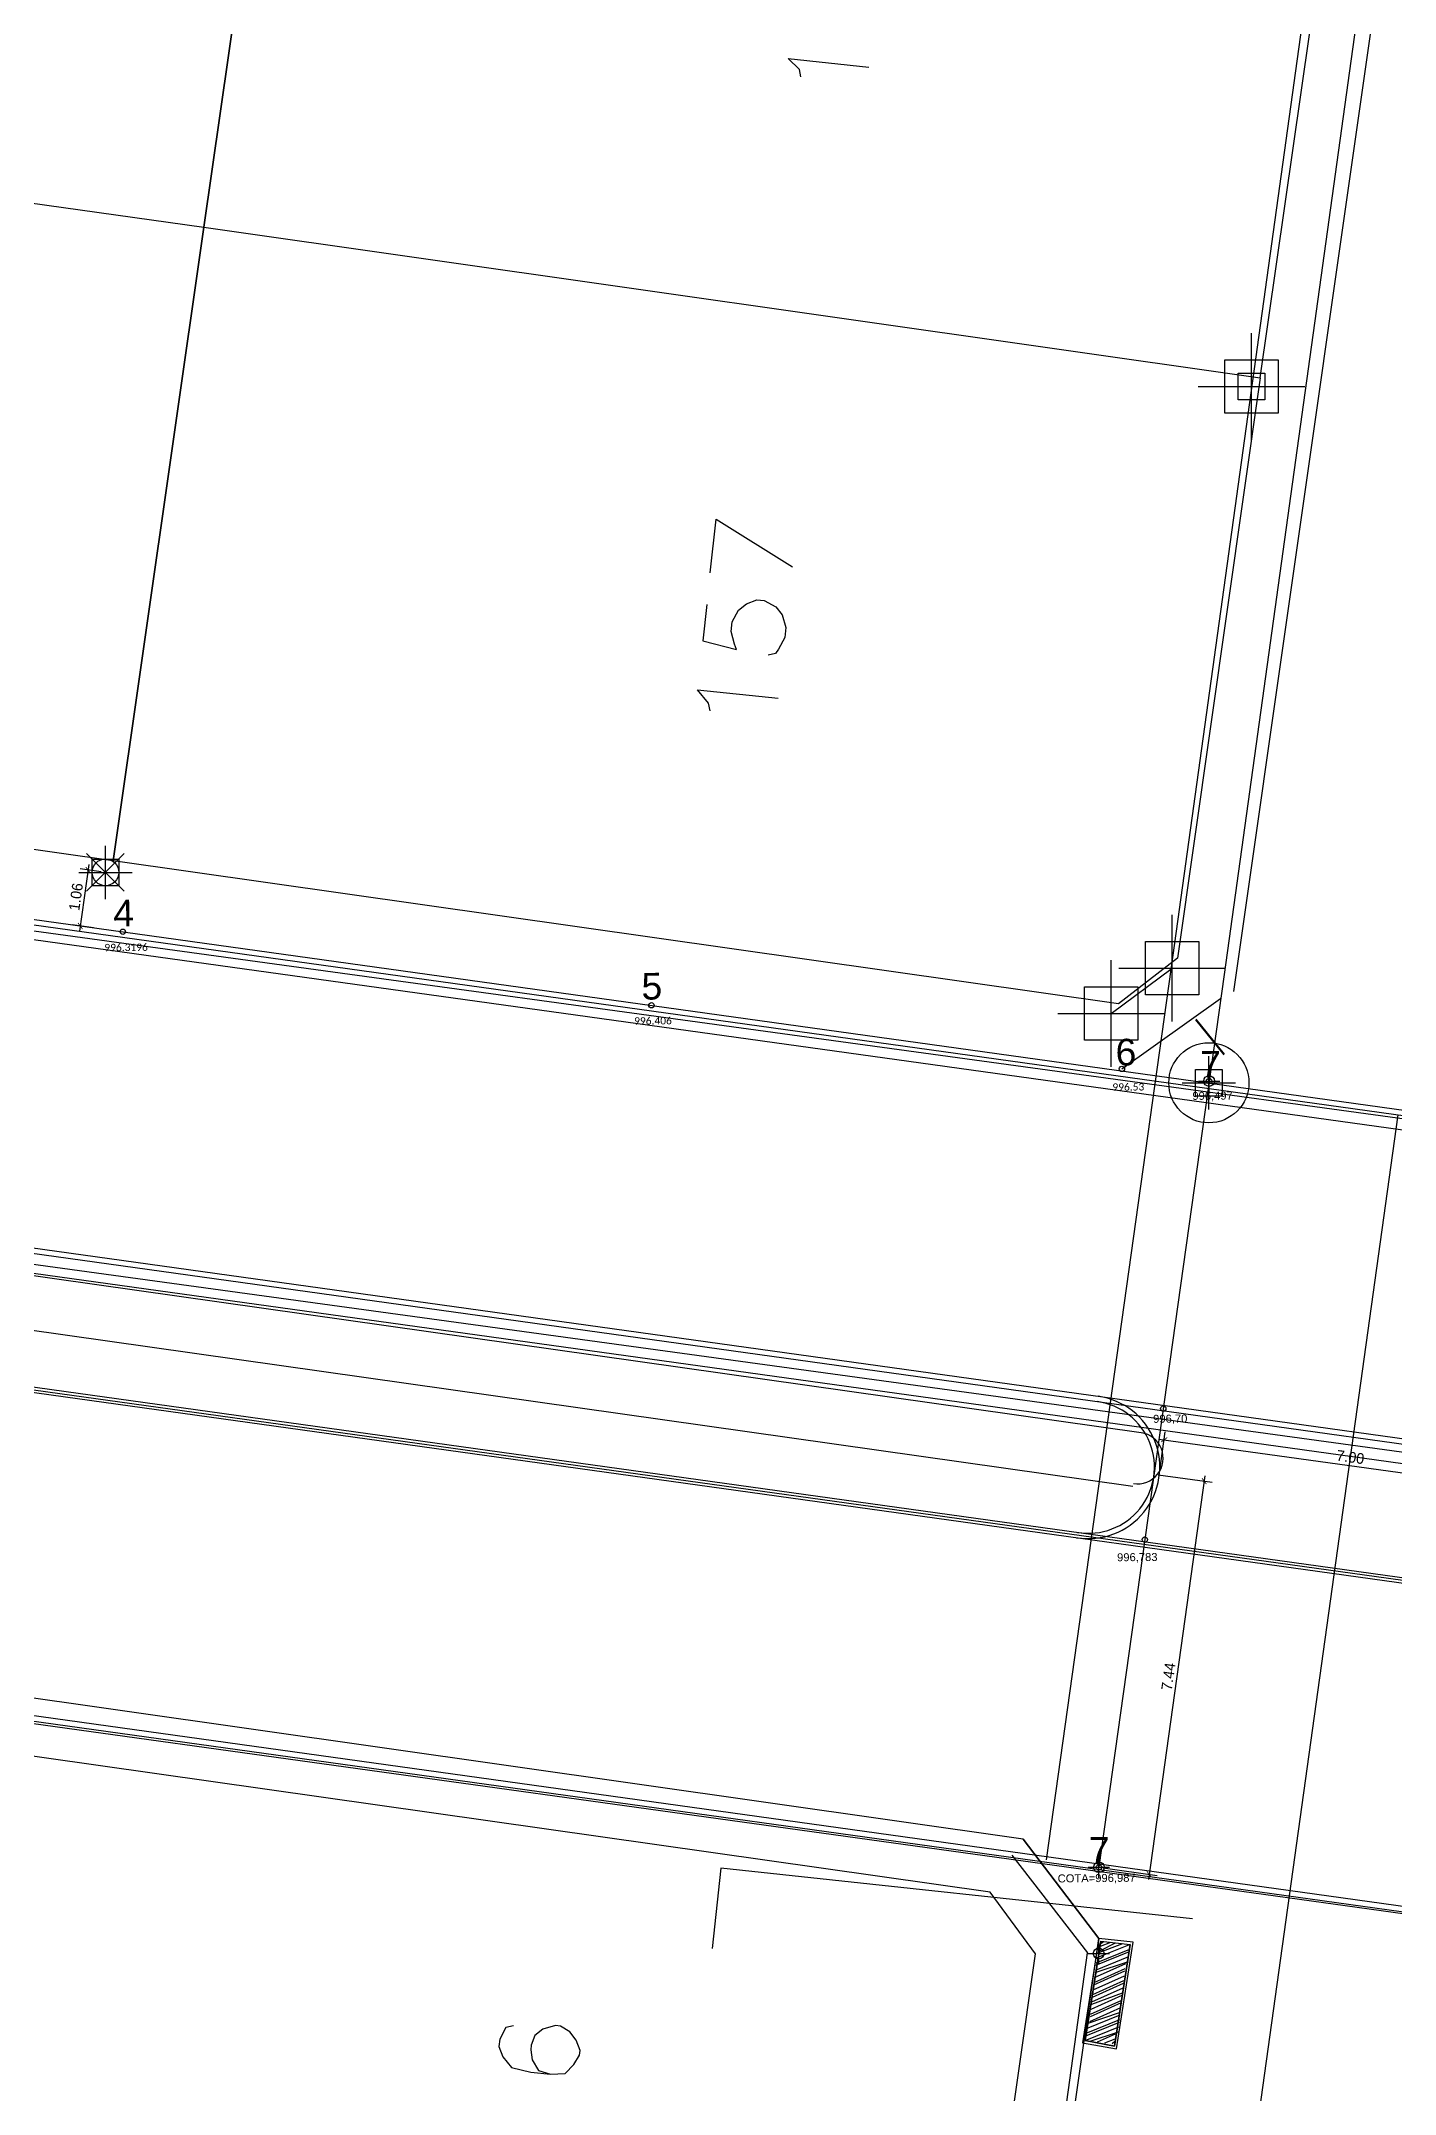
# Model space of a CAD drawing. Header units: metres. Extents: x -977055 to 805873, y -1033982 to 242021.
# Drawn here: x 887.15 to 912.52, y 1033.94 to 1072.41 of the extents above; entities that cross this region are included whole.
import ezdxf

# ---------------------------------------------------------------- set-up
doc = ezdxf.new("R2010")
doc.units = ezdxf.units.M
doc.header["$PDMODE"] = 32
doc.header["$PDSIZE"] = 1.5
for name, color, linetype in [('12-CONDICIONES EXISTENTES', 2, 'Continuous'), ('C-ANNO-MATC-TEXT', 150, 'Continuous'), ('C-ROAD-PROF-TEXT', 11, 'Continuous'), ('LOTE 243', 6, 'Continuous'), ('PUNTOS V', 4, 'Continuous'), ('V-NODE', 1, 'Continuous')]:
    doc.layers.add(name, color=color, linetype=linetype)
doc.layers.add('PDF2_area escolar', color=7, linetype='Continuous', true_color=0x989898)
doc.layers.add('PDF_Geometry', color=7, linetype='Continuous', true_color=0x797979)
doc.layers.get('PDF2_area escolar').off()
doc.styles.add('CITY2', font='stylu.ttf', dxfattribs={"height": 0.2})
doc.styles.get("Standard").update_dxf_attribs({"font": 'arial.ttf'})
doc.dimstyles.new('COTAS2', dxfattribs={"dimtxt": 0.02, "dimasz": 0.1, "dimexe": 0.15, "dimexo": 0.08, "dimgap": 0.05, "dimtad": 1, "dimzin": 0, "dimdsep": 46, "dimtxsty": 'CITY2', "dimblk": 'ARCHTICK', "dimcen": 1, "dimdle": 0.1, "dimclrd": 1, "dimclre": 1, "dimclrt": 2, "dimadec": 0, "dimazin": 0, "dimtfac": 1, "dimtofl": 0, "dimtmove": 0, "dimatfit": 3, "dimldrblk": 'ARCHTICK', "dimfxl": 0.18, "dimtolj": 1, "dimtzin": 0, "dimarcsym": 0})

# ---------------------------------------------------------------- blocks, each defined once
blk = doc.blocks.new('*U2420')
at = {"color": 0, "linetype": 'ByBlock', "lineweight": -2, "transparency": 16777216}
for p, q in [((0, -1), (0, 1)), ((-1, 0), (1, 0))]:
    blk.add_line(p, q, dxfattribs=at)
blk.add_lwpolyline([(-0.5, -0.5), (-0.5, 0.5), (0.5, 0.5), (0.5, -0.5)], close=True, dxfattribs=at)
blk = doc.blocks.new('*U2480', base_point=(908.348, 1055.035, 997.056))
at = {"layer": 'V-NODE', "color": 10, "lineweight": -2}
blk.add_blockref('*U2420', (908.348, 1055.035, 997.056), dxfattribs=at)
blk = doc.blocks.new('*U2483', base_point=(907.208, 1054.186, 997.145))
at = {"layer": 'V-NODE', "color": 10, "lineweight": -2}
blk.add_blockref('*U2420', (907.208, 1054.186, 997.145), dxfattribs=at)
blk = doc.blocks.new('*U2486', base_point=(909.835, 1065.94, 996.842))
at = {"layer": 'V-NODE', "color": 10, "lineweight": -2}
blk.add_blockref('*U2420', (909.835, 1065.94, 996.842), dxfattribs=at)
blk = doc.blocks.new('*U2498')
at = {"color": 0, "linetype": 'ByBlock', "lineweight": -2, "transparency": 16777216}
for p, q in [((0, -1), (0, 1)), ((-1, 0), (1, 0))]:
    blk.add_line(p, q, dxfattribs=at)
blk.add_lwpolyline([(-0.5, -0.5), (-0.5, 0.5), (0.5, 0.5), (0.5, -0.5)], close=True, dxfattribs=at)
blk = doc.blocks.new('*U2723', base_point=(909.835, 1065.94, 996.842))
at = {"layer": 'V-NODE', "color": 130, "lineweight": -2, "xscale": 0.5, "yscale": 0.5, "zscale": 0.5}
blk.add_blockref('*U2498', (909.835, 1065.94, 996.842), dxfattribs=at)
blk = doc.blocks.new('*U2780', base_point=(888.361, 1056.832, 997.203))
at = {"layer": 'V-NODE', "color": 130, "lineweight": -2, "xscale": 0.5, "yscale": 0.5, "zscale": 0.5}
blk.add_blockref('*U2498', (888.361, 1056.832, 997.203), dxfattribs=at)
blk = doc.blocks.new('*U2823')
at = {"color": 0, "linetype": 'ByBlock', "lineweight": -2, "transparency": 16777216}
for p, q in [((-0.707, -0.707), (0.707, 0.707)), ((-0.707, 0.707), (0.707, -0.707))]:
    blk.add_line(p, q, dxfattribs=at)
blk.add_circle((0, 0), 0.5, dxfattribs=at)
blk = doc.blocks.new('*U2835', base_point=(888.361, 1056.832, 997.203))
at = {"layer": 'V-NODE', "color": 50, "lineweight": -2, "xscale": 0.5, "yscale": 0.5, "zscale": 0.5}
blk.add_blockref('*U2823', (888.361, 1056.832, 997.203), dxfattribs=at)
blk = doc.blocks.new('base')
at = {"layer": 'PDF_Geometry', "lineweight": 25, "extrusion": (-0.000787417, 0.063364, 0.99799), "elevation": 0.026}
for points in [[(-314.355, -197.288), (-299.601, -195.681), (-292.744, -194.188), (-282.663, -192.111), (-274.476, -190.361), (-258.037, -185.154), (-248.029, -180.61), (-240.539, -177.71), (-228.643, -174.042), (-222.733, -172.714), (-217.384, -171.04), (-209.935, -169.248), (-202.16, -164.759), (-196.196, -160.284), (-195.073, -159.817), (-178.095, -157.457), (-154.298, -156.614), (-136.667, -154.611), (-124.436, -153.164), (-118.066, -151.474), (-100.79, -146.646), (-80.955, -140.967), (-73.385, -139.328), (-61.694, -135.822), (-40.504, -131.604), (-37.727, -130.872), (-17.661, -129.441), (1.311, -127.461), (21.092, -124.929), (41.006, -122.83), (47.376, -123.458), (63.592, -123.186), (81.402, -124.312), (85.639, -96.072), (88.705, -66.393), (92.811, -40.781), (97.16, -22.386), (100.596, -1.562), (102.483, 8.32), (109.691, 37.361), (117.528, 76.62), (126.217, 115.638), (131.513, 149.592), (134.682, 173.973), (136.916, 195.591), (139.956, 229.678), (141.558, 250.676), (142.614, 271.37), (143.252, 283.21), (147.066, 312.938), (152.58, 355.631), (153.554, 396.042), (150.869, 418.02), (151.777, 438.639), (150.959, 458.028), (151.777, 438.639), (150.869, 418.02), (153.554, 396.042), (152.58, 355.631), (147.066, 312.938), (143.252, 283.21), (142.614, 271.37), (141.558, 250.676), (139.956, 229.678), (136.916, 195.591), (134.682, 173.973), (131.513, 149.592), (126.217, 115.638), (117.528, 76.62), (109.691, 37.361), (102.483, 8.32), (100.596, -1.562), (97.16, -22.386), (92.811, -40.781), (88.705, -66.393), (85.639, -96.072), (81.402, -124.312), (63.592, -123.186), (47.376, -123.458), (41.006, -122.83), (21.092, -124.929), (1.311, -127.461), (-17.661, -129.441), (-37.727, -130.872), (-40.504, -131.604), (-61.694, -135.822), (-73.385, -139.328), (-80.955, -140.967), (-100.79, -146.646), (-118.066, -151.474), (-124.436, -153.164), (-136.667, -154.611), (-154.298, -156.614), (-178.095, -157.457), (-195.073, -159.817), (-196.196, -160.284), (-202.16, -164.759), (-209.935, -169.248), (-217.384, -171.04), (-222.733, -172.714), (-228.643, -174.042), (-240.539, -177.71), (-248.029, -180.61), (-258.037, -185.154), (-274.476, -190.361), (-282.663, -192.111), (-292.744, -194.188), (-299.601, -195.681), (-314.355, -197.288), (-312.178, -178.446), (-309.146, -157.898), (-306.876, -132.899), (-305.823, -118.002), (-298.643, -78.802), (-291.055, -45.077), (-282.252, -15.116), (-275.645, 10.473), (-270.319, 33.898), (-263.825, 63.164), (-258.15, 86.408), (-284.424, 123.888)], [(4.42, -98.575), (-37.003, -101.004), (-27.234, -38.004)], [(-19.345, -55.277), (-19.316, -55.419), (-19.109, -55.63), (-20.617, -55.448)], [(-17.53, -45.989), (-17.651, -46.995), (-19.072, -46.082)], [(-17.459, -45.395), (-17.376, -44.709), (-18.005, -44.541), (-17.97, -44.638), (-17.906, -44.877), (-17.928, -45.06), (-18.047, -45.278), (-18.201, -45.398), (-18.395, -45.468), (-18.532, -45.451), (-18.75, -45.332), (-18.87, -45.179), (-18.934, -44.939), (-18.912, -44.756), (-18.793, -44.539), (-18.736, -44.453), (-18.594, -44.424)], [(-17.496, -43.397), (-17.467, -43.539), (-17.266, -43.795), (-18.774, -43.614)], [(15.461, -35.033), (-25.236, -28.738)], [(-11.71, 51.199), (-13.594, 49.803), (-24.492, -20.249), (-23.096, -22.133), (15.367, -28.112), (17.206, -26.71), (28.103, 43.341), (26.707, 45.225)], [(-23.096, -22.133), (-24.492, -20.249), (-24.163, -18.295), (-24.798, -18.172), (-25.132, -20.172), (-24.492, -20.249)], [(-26.249, -20.594), (-17.427, -21.657), (-17.246, -20.149)], [(-24.532, -20.198), (-24.215, -18.335), (-24.758, -18.223), (-25.08, -20.132), (-24.448, -19.884)], [(-24.459, -19.975), (-24.943, -20.149)], [(-24.51, -20.015), (-24.806, -20.165)], [(-24.521, -20.107), (-24.715, -20.176)], [(-24.526, -20.152), (-24.578, -20.193)], [(-24.404, -19.518), (-24.991, -19.772)], [(-24.415, -19.609), (-25.042, -19.812)], [(-24.42, -19.655), (-25.053, -19.903)], [(-24.431, -19.747), (-25.064, -19.995)], [(-24.437, -19.792), (-25.069, -20.041)], [(-24.359, -19.152), (-24.947, -19.406)], [(-24.365, -19.198), (-24.952, -19.452)], [(-24.376, -19.289), (-24.963, -19.543)], [(-24.387, -19.381), (-24.974, -19.635)], [(-24.393, -19.427), (-24.98, -19.68)], [(-24.315, -18.787), (-24.902, -19.041)], [(-24.321, -18.832), (-24.908, -19.086)], [(-24.332, -18.924), (-24.919, -19.178)], [(-24.343, -19.015), (-24.924, -19.223)], [(-24.348, -19.061), (-24.936, -19.315)], [(-13.506, -18.744), (-13.363, -18.715), (-13.244, -18.498), (-13.228, -18.36), (-13.297, -18.167), (-13.458, -17.962), (-13.818, -17.872), (-14.184, -17.828), (-14.464, -17.841), (-14.623, -18.007), (-14.736, -18.179), (-14.747, -18.27), (-14.678, -18.464), (-14.557, -18.618), (-14.385, -18.731), (-14.294, -18.742), (-14.054, -18.678), (-13.901, -18.558), (-13.833, -18.38), (-13.822, -18.289), (-13.846, -18.1), (-13.961, -17.901), (-14.184, -17.828)], [(-24.215, -18.335), (-24.847, -18.583)], [(-24.226, -18.427), (-24.858, -18.675)], [(-24.231, -18.472), (-24.864, -18.721)], [(-24.242, -18.564), (-24.875, -18.812)], [(-24.253, -18.655), (-24.88, -18.858)], [(-24.304, -18.695), (-24.891, -18.949)], [(-24.306, -18.324), (-24.836, -18.492)], [(-24.443, -18.308), (-24.785, -18.452)], [(-24.58, -18.291), (-24.774, -18.36)], [(-24.717, -18.275), (-24.769, -18.315)]]:
    blk.add_lwpolyline(points, dxfattribs=at)
for points in [[(-8.124, -52.594), (-9.968, -64.429), (9.787, -67.504), (11.636, -55.624)], [(-27.879, -49.519), (-29.722, -61.353), (-9.968, -64.429), (-8.124, -52.594)], [(-8.124, -52.594), (-6.276, -40.714), (12.479, -43.623), (13.312, -44.79), (11.636, -55.624)], [(-27.879, -49.519), (-26.197, -38.639), (-25.076, -37.8), (-6.276, -40.714), (-8.124, -52.594)], [(-21.618, -9.096), (-23.299, -19.976), (-22.466, -21.143), (-3.712, -24.051), (-1.863, -12.171)], [(-24.758, -18.223), (-24.215, -18.335), (-24.532, -20.198), (-25.08, -20.132)]]:
    blk.add_lwpolyline(points, close=True, dxfattribs=at)
at = {"layer": 'PDF_Geometry', "color": 109, "lineweight": 50, "true_color": 0x136633, "extrusion": (-0.000787417, 0.063364, 0.99799), "elevation": 0.026}
blk.add_lwpolyline([(-27.045, -36.821), (-26.522, -37.487)], dxfattribs=at)
at = {"layer": 'PDF_Geometry', "lineweight": 25, "extrusion": (-0.000787417, 0.063364, 0.99799), "elevation": 0.026}
blk.add_lwpolyline([(-25.248, -28.783, 1.000018), (-25.403, -29.738), (15.294, -36.033)], format="xyb", dxfattribs=at)
blk = doc.blocks.new('_ArchTick')
at = {"color": 0, "linetype": 'ByBlock', "const_width": 0.15}
blk.add_lwpolyline([(-0.5, -0.5), (0.5, 0.5)], dxfattribs=at)
blk = doc.blocks.new('*D4190')
at = {"layer": '12-CONDICIONES EXISTENTES', "color": 1, "lineweight": -2, "transparency": 16777216}
blk.add_line((888.048, 1056.976), (887.874, 1055.728), dxfattribs=at)
at = {"layer": '12-CONDICIONES EXISTENTES', "color": 1, "linetype": 'Continuous', "lineweight": -2, "transparency": 16777216}
for p, q in [((888.282, 1056.843), (887.886, 1056.898)), ((888.136, 1055.792), (887.74, 1055.848))]:
    blk.add_line(p, q, dxfattribs=at)
at = {"layer": 'Defpoints', "color": 0, "transparency": 16777216}
for p in [(888.361, 1056.832, 997.203), (887.888, 1055.827), (888.215, 1055.781, 997.203)]:
    blk.add_point(p, dxfattribs=at)
at = {"layer": '12-CONDICIONES EXISTENTES', "color": 1, "lineweight": -2, "transparency": 16777216, "xscale": 0.1, "yscale": 0.1, "zscale": 0.1}
for p, rotation in [((888.034, 1056.877), 82.08258103561387), ((887.888, 1055.827), 262.0825810356138)]:
    blk.add_blockref('_ArchTick', p, dxfattribs=dict(at, rotation=rotation))
at = {"layer": '12-CONDICIONES EXISTENTES', "color": 2, "transparency": 16777216, "insert": (887.808, 1056.373), "char_height": 0.2, "attachment_point": 5, "rotation": 82.0826, "style": 'CITY2'}
blk.add_mtext('\\A1;1.06', dxfattribs=at)
blk = doc.blocks.new('*U4233')
at = {"color": 0, "linetype": 'ByBlock', "lineweight": -2, "transparency": 16777216}
for p, q in [((0, -1), (0, 1)), ((-1, 0), (1, 0))]:
    blk.add_line(p, q, dxfattribs=at)
blk.add_lwpolyline([(-0.5, -0.5), (-0.5, 0.5), (0.5, 0.5), (0.5, -0.5)], close=True, dxfattribs=at)
blk = doc.blocks.new('*D4541')
at = {"layer": '12-CONDICIONES EXISTENTES', "color": 1, "lineweight": -2, "transparency": 16777216}
blk.add_line((908.963, 1045.52), (907.904, 1037.954), dxfattribs=at)
at = {"layer": '12-CONDICIONES EXISTENTES', "color": 1, "linetype": 'Continuous', "lineweight": -2, "transparency": 16777216}
for p, q in [((908.089, 1045.541), (909.098, 1045.4)), ((907.057, 1038.173), (908.066, 1038.032))]:
    blk.add_line(p, q, dxfattribs=at)
at = {"layer": 'Defpoints', "color": 0, "transparency": 16777216}
for p in [(908.01, 1045.553, 997.203), (906.978, 1038.184, 997.203), (907.917, 1038.053)]:
    blk.add_point(p, dxfattribs=at)
at = {"layer": '12-CONDICIONES EXISTENTES', "color": 1, "lineweight": -2, "transparency": 16777216, "xscale": 0.1, "yscale": 0.1, "zscale": 0.1}
for p, rotation in [((908.949, 1045.421), 82.02783056753536), ((907.917, 1038.053), 262.0278305675354)]:
    blk.add_blockref('_ArchTick', p, dxfattribs=dict(at, rotation=rotation))
at = {"layer": '12-CONDICIONES EXISTENTES', "color": 2, "transparency": 16777216, "insert": (908.278, 1041.759), "char_height": 0.2, "attachment_point": 5, "rotation": 82.0278, "style": 'CITY2'}
blk.add_mtext('\\A1;7.44', dxfattribs=at)
blk = doc.blocks.new('*D4542')
at = {"layer": '12-CONDICIONES EXISTENTES', "color": 1, "lineweight": -2, "transparency": 16777216}
blk.add_line((908.102, 1046.211), (915.233, 1045.218), dxfattribs=at)
at = {"layer": '12-CONDICIONES EXISTENTES', "color": 1, "linetype": 'Continuous', "lineweight": -2, "transparency": 16777216}
for p, q in [((908.12, 1045.618), (908.221, 1046.346)), ((915.053, 1044.652), (915.154, 1045.38))]:
    blk.add_line(p, q, dxfattribs=at)
at = {"layer": 'Defpoints', "color": 0, "transparency": 16777216}
for p in [(908.109, 1045.539, 997.203), (915.134, 1045.232), (915.042, 1044.573, 997.203)]:
    blk.add_point(p, dxfattribs=at)
at = {"layer": '12-CONDICIONES EXISTENTES', "color": 1, "lineweight": -2, "transparency": 16777216, "xscale": 0.1, "yscale": 0.1, "zscale": 0.1}
for p, rotation in [((908.201, 1046.198), 172.0696829134753), ((915.134, 1045.232), 352.0696829134752)]:
    blk.add_blockref('_ArchTick', p, dxfattribs=dict(at, rotation=rotation))
at = {"layer": '12-CONDICIONES EXISTENTES', "color": 2, "transparency": 16777216, "insert": (911.689, 1045.871), "char_height": 0.2, "attachment_point": 5, "rotation": 352.0697, "style": 'CITY2'}
blk.add_mtext('\\A1;7.00', dxfattribs=at)
blk = doc.blocks.new('*U4545')
at = {"color": 0, "linetype": 'ByBlock', "lineweight": -2, "transparency": 16777216}
for p, q in [((-1, 0), (1, 0)), ((0, -1), (0, 1))]:
    blk.add_line(p, q, dxfattribs=at)
blk.add_circle((0, 0), 0.5, dxfattribs=at)
blk = doc.blocks.new('*U4599', base_point=(906.978, 1038.184, 996.987))
at = {"layer": 'V-NODE', "lineweight": -2, "xscale": 0.2, "yscale": 0.2, "zscale": 0.2}
blk.add_blockref('*U4545', (906.978, 1038.184, 996.987), dxfattribs=at)
blk = doc.blocks.new('*U4602', base_point=(909.041, 1052.921, 996.497))
at = {"layer": 'V-NODE', "lineweight": -2, "xscale": 0.2, "yscale": 0.2, "zscale": 0.2}
blk.add_blockref('*U4545', (909.041, 1052.921, 996.497), dxfattribs=at)
blk = doc.blocks.new('*U4656', base_point=(906.978, 1038.184, 996.987))
at = {"layer": 'V-NODE', "lineweight": -2, "xscale": 0.2, "yscale": 0.2, "zscale": 0.2}
blk.add_blockref('*U4545', (906.978, 1038.184, 996.987), dxfattribs=at)
blk = doc.blocks.new('*U4659', base_point=(909.041, 1052.921, 996.497))
at = {"layer": 'V-NODE', "lineweight": -2, "xscale": 0.2, "yscale": 0.2, "zscale": 0.2}
blk.add_blockref('*U4545', (909.041, 1052.921, 996.497), dxfattribs=at)
blk = doc.blocks.new('*U4662', base_point=(906.972, 1036.567, 997.381))
at = {"layer": 'V-NODE', "lineweight": -2, "xscale": 0.2, "yscale": 0.2, "zscale": 0.2}
blk.add_blockref('*U4545', (906.972, 1036.567, 997.381), dxfattribs=at)

msp = doc.modelspace()

# ---------------------------------------------------------------- linework, layer by layer
at = {"color": 1}
for points, elevation in [([(801.61867, 1067.45219), (1160.48943, 1017.53949), (1159.04381, 1011.48073), (800.75387, 1061.31279), (801.60927, 1067.4535)], 1997.105), ([(801.61867, 1067.45219), (1045.10893, 1034.047), (1044.25001, 1027.90678), (800.75387, 1061.31279), (801.61867, 1067.45219)], 1997.105), ([(800.43009, 1059.15524), (1158.55239, 1009.42112), (1157.10677, 1003.36236), (799.56529, 1053.01584), (800.42069, 1059.15655)], 997.419)]:
    msp.add_lwpolyline(points, dxfattribs=dict(at, elevation=elevation))
at = {"layer": '12-CONDICIONES EXISTENTES', "color": 1, "linetype": 'Continuous', "elevation": 997.203}
for points in [[(867.14573, 1058.61541), (957.84176, 1045.98138)], [(867.15953, 1058.71446), (957.85555, 1046.08042)], [(866.30412, 1052.57375), (957.00015, 1039.93972)], [(866.31792, 1052.67279), (957.01395, 1040.03876)], [(857.88026, 1051.24325), (956.65799, 1037.48343)], [(857.86649, 1051.1442), (956.64419, 1037.38439)], [(865.2621, 1044.05606), (955.81638, 1031.44177)], [(865.34733, 1043.94322), (955.80258, 1031.34273)]]:
    msp.add_lwpolyline(points, dxfattribs=at)
at = {"layer": '12-CONDICIONES EXISTENTES', "color": 1}
for radius in [1.34, 1.24]:
    msp.add_arc((906.77729, 1045.68383, 997.203), radius, 260.611204, 82.088245, dxfattribs=at)
at = {"layer": 'LOTE 243', "color": 1, "elevation": 995.204}
for points in [[(918.0012, 1117.49637), (909.32066, 1054.91453), (906.97796, 1038.18442)], [(916.84018, 1116.40457), (908.33023, 1055.05256), (905.98762, 1038.3231)]]:
    msp.add_lwpolyline(points, dxfattribs=at)
at = {"layer": 'PUNTOS V', "color": 1}
for points, elevation in [([(907.208, 1054.186), (908.348, 1055.035)], 997.145), ([(907.40721, 1053.14831), (909.25781, 1054.46572)], 997.145), ([(880.99061, 825.33033), (912.58324, 1052.28593)], 1010.921), ([(905.34372, 1038.41207), (906.7622, 1036.57971)], 997.145), ([(877.00719, 822.82532), (906.7622, 1036.57971)], 1010.921)]:
    msp.add_lwpolyline(points, dxfattribs=dict(at, elevation=elevation))
for centre in [(888.68619, 1055.71884, 997.971), (898.59085, 1054.34109, 997.971), (907.40721, 1053.14831, 997.203), (909.04143, 1052.92066, 997.203), (908.18164, 1046.78056, 997.203), (907.83773, 1044.32452, 997.203), (906.97794, 1038.18443, 997.203)]:
    msp.add_circle(centre, 0.05, dxfattribs=at)
msp.add_point((909.03681, 1052.88745, 996.497), dxfattribs=at)

# ---------------------------------------------------------------- block references
at = {"layer": 'C-ANNO-MATC-TEXT', "lineweight": -2, "xscale": 0.5, "yscale": 0.5, "zscale": 0.5}
msp.add_blockref('*U4233', (909.037, 1052.887, 996.495), dxfattribs=at)
at = {"layer": 'PDF2_area escolar'}
msp.add_blockref('base', (882.736, 1016.336, 999.038), dxfattribs=at)
at = {"layer": 'V-NODE'}
for name, p in [('*U2486', (909.835, 1065.94, 996.842)), ('*U2723', (909.835, 1065.94, 996.842)), ('*U2780', (888.361, 1056.832, 997.203)), ('*U2835', (888.361, 1056.832, 997.203)), ('*U2480', (908.348, 1055.035, 997.056)), ('*U2483', (907.208, 1054.186, 997.145)), ('*U4602', (909.041, 1052.921, 996.495)), ('*U4659', (909.041, 1052.921, 996.495)), ('*U4599', (906.978, 1038.184, 996.985)), ('*U4656', (906.978, 1038.184, 996.985)), ('*U4662', (906.972, 1036.567, 997.379))]:
    msp.add_blockref(name, p, dxfattribs=at)

# ---------------------------------------------------------------- texts
at = {"layer": 'C-ROAD-PROF-TEXT', "color": 11, "linetype": 'Continuous', "lineweight": -3, "attachment_point": 8, "rotation": 0.571108}
for s, insert, char_height in [('{\\C2;4}', (888.70371, 1055.81764, 996.877), 0.5), ('{\\fCalibri|b0|i0|c0|p34;\\H0.91667x;\\C256;996.3196}', (888.74866, 1055.35503, 1011.104), 0.15), ('{\\C2;5}', (898.60218, 1054.44077, 996.877), 0.5), ('{\\fCalibri|b0|i0|c0|p34;\\H0.91667x;\\C256;996.406}', (898.62137, 1053.97861, 1011.104), 0.15), ('{\\C2;6}', (907.48554, 1053.20509), 0.5), ('{\\C2;7}', (909.07131, 1052.98451), 0.5), ('{\\fCalibri|b0|i0|c0|p34;\\H0.91667x;\\C256;996.53}', (907.52854, 1052.73919, 1011.104), 0.15), ('{\\C2;996,497}', (909.10769, 1052.54189), 0.15), ('{\\C2;996,70}', (908.31418, 1046.48908, 995.204), 0.15), ('{\\C2;996,783}', (907.69676, 1043.89411, 995.204), 0.15), ('{\\C2;7}', (906.98713, 1038.25055), 0.5), ('{\\C2;COTA=996,987}', (906.93514, 1037.87865, 995.204), 0.15)]:
    msp.add_mtext(s, dxfattribs=dict(at, insert=insert, char_height=char_height))

# ---------------------------------------------------------------- dimensions: what is measured, and where the dimension line sits
at = {"layer": '12-CONDICIONES EXISTENTES', "color": 1}
for p1, p2, distance, picture, middle in [((888.361, 1056.832, 997.203), (888.2149, 1055.78142, 997.203), -0.32983, '*D4190', (887.80827, 1056.37342)), ((908.10885, 1045.53873, 997.203), (915.04181, 1044.57296, 997.203), 0.66521, '*D4542', (911.68889, 1045.87109)), ((908.00981, 1045.55252, 997.203), (906.97794, 1038.18443, 997.203), 0.94872, '*D4541', (908.27777, 1041.75869))]:
    dim = msp.add_aligned_dim(p1=p1, p2=p2, distance=distance, dimstyle='COTAS2', dxfattribs=at)
    dim.commit()
    dim.dimension.update_dxf_attribs({"geometry": picture, "text_midpoint": middle})

doc.saveas('drawing.dxf')
